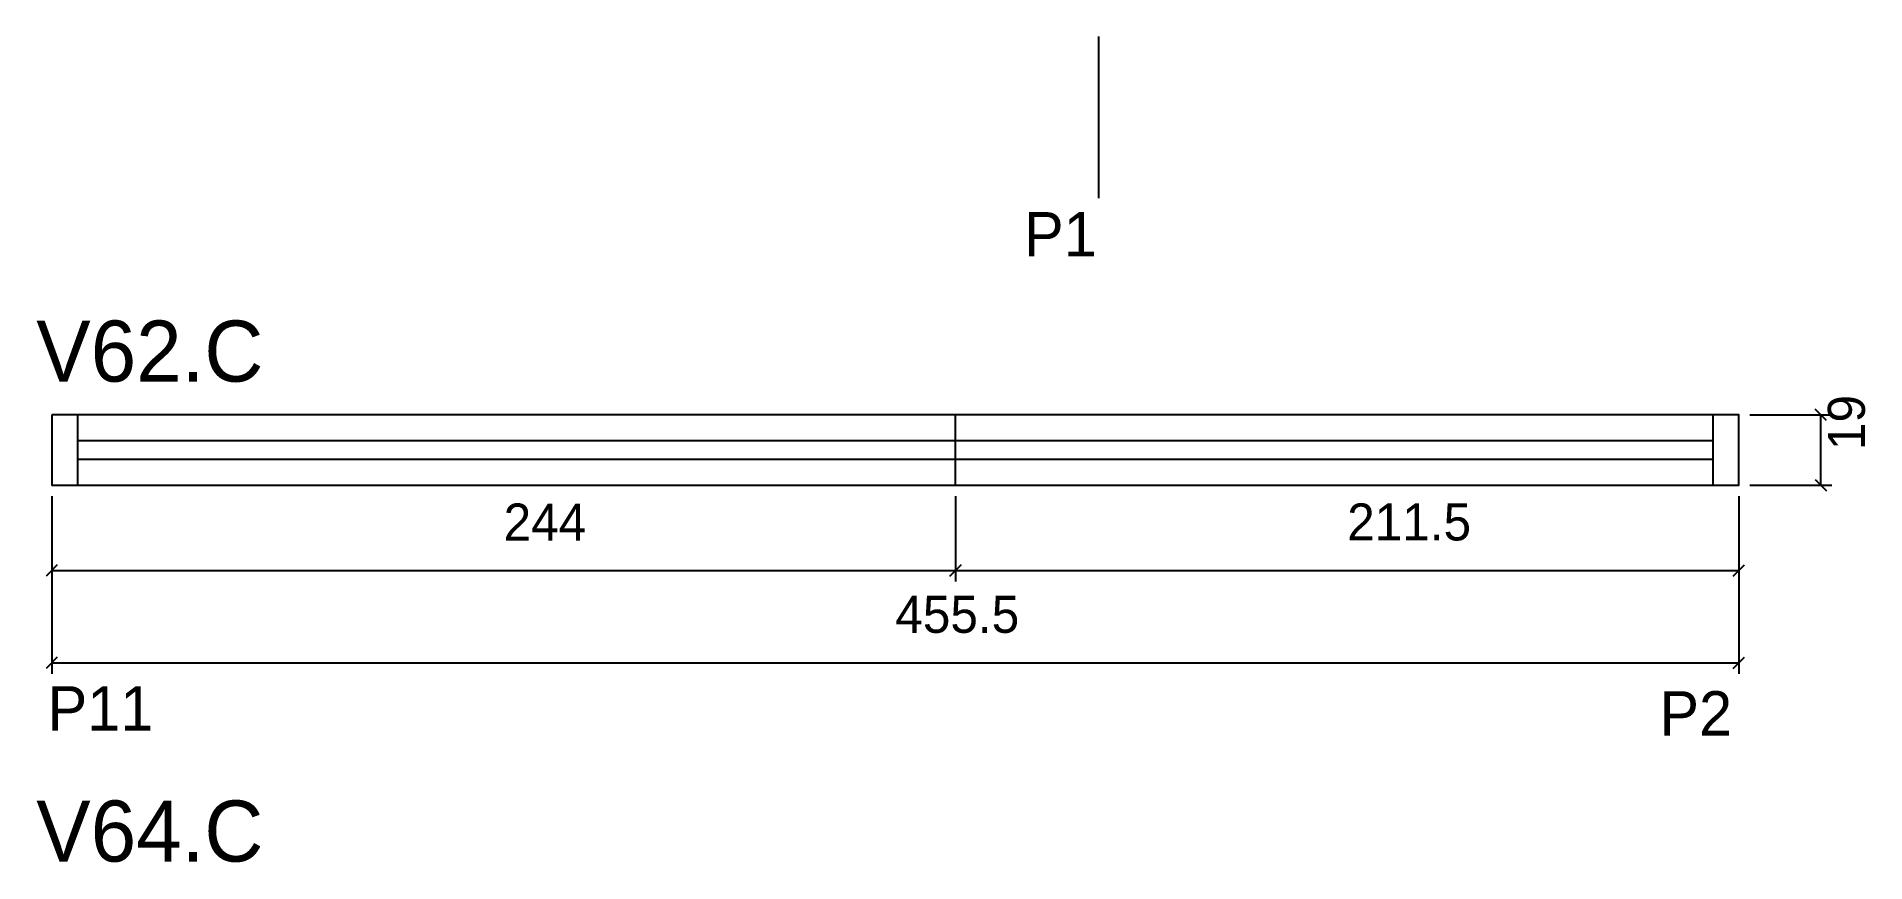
# Model space of a CAD drawing. Header units: metres. Extents: x 4619 to 5112, y -493 to -270.
import ezdxf

# ---------------------------------------------------------------- set-up
doc = ezdxf.new("R2010")
doc.units = ezdxf.units.M
for name, color, linetype in [('5', 7, 'Continuous'), ('COTA', 7, 'Continuous'), ('NOMENCLATURA', 7, 'Continuous'), ('Painéis', 7, 'Continuous'), ('SARR_2.2x7', 7, 'Continuous')]:
    doc.layers.add(name, color=color, linetype=linetype)

msp = doc.modelspace()

# ---------------------------------------------------------------- linework, layer by layer
at = {"layer": 'COTA', "color": 4, "lineweight": 25}
for p, q in [((4905.39, -270.25), (4905.39, -313.89)), ((5081.31, -372.45), (5103.43, -372.45)), ((5100.43, -391.45), (5100.43, -372.45)), ((4622.81, -394.45), (4622.81, -442.45)), ((5078.31, -394.45), (5078.31, -442.45)), ((5081.31, -391.45), (5103.43, -391.45)), ((4622.81, -439.45), (5078.31, -439.45))]:
    msp.add_line(p, q, dxfattribs=at)
at = {"layer": 'COTA', "color": 0, "lineweight": 25}
for p, q in [((5101.93, -373.95), (5098.93, -370.95)), ((5098.93, -389.95), (5101.93, -392.95)), ((4624.31, -437.95), (4621.31, -440.95)), ((5076.81, -440.95), (5079.81, -437.95))]:
    msp.add_line(p, q, dxfattribs=at)
at = {"layer": 'Painéis', "color": 200, "lineweight": 25}
msp.add_line((4866.81, -391.45), (4866.81, -372.45), dxfattribs=at)
at = {"layer": 'Painéis', "color": 4, "lineweight": 25}
for p, q in [((4622.81, -394.45), (4622.81, -417.49)), ((4866.81, -394.45), (4866.81, -417.49)), ((4866.81, -394.45), (4866.81, -417.49)), ((5078.31, -394.45), (5078.31, -417.49)), ((4622.81, -414.49), (4866.81, -414.49)), ((4866.81, -414.49), (5078.31, -414.49))]:
    msp.add_line(p, q, dxfattribs=at)
at = {"layer": 'Painéis', "color": 0, "lineweight": 25}
for p, q in [((4624.31, -412.99), (4621.31, -415.99)), ((4865.31, -415.99), (4868.31, -412.99)), ((4868.31, -412.99), (4865.31, -415.99)), ((5076.81, -415.99), (5079.81, -412.99))]:
    msp.add_line(p, q, dxfattribs=at)
at = {"layer": 'Painéis', "color": 200, "lineweight": 25}
msp.add_lwpolyline([(4622.81, -372.45), (4622.81, -391.45), (5078.31, -391.45), (5078.31, -372.45), (4622.81, -372.45)], dxfattribs=at)
at = {"layer": 'SARR_2.2x7', "color": 40, "lineweight": 25}
for p, q in [((4629.81, -372.45), (4629.81, -391.45)), ((5071.31, -372.45), (5071.31, -391.45)), ((4866.81, -379.45), (4629.81, -379.45)), ((5071.31, -379.45), (4866.81, -379.45)), ((4629.81, -384.45), (4866.81, -384.45)), ((4866.81, -384.45), (5071.31, -384.45))]:
    msp.add_line(p, q, dxfattribs=at)

# ---------------------------------------------------------------- texts
at = {"layer": '5', "color": 5, "lineweight": 25}
for s, p in [('P1', (4885.33, -329.66)), ('P11', (4621.7, -457.76)), ('P2', (5056.87, -459.1))]:
    msp.add_text(s, height=12, rotation=360, dxfattribs=at).set_placement(p)
at = {"layer": 'COTA', "color": 240, "lineweight": 25}
msp.add_text('19', height=10, rotation=90, dxfattribs=at).set_placement((5112.34, -381.95))
msp.add_text('455.5', height=10, dxfattribs=at).set_placement((4850.56, -431.34))
at = {"layer": 'NOMENCLATURA', "color": 7, "lineweight": 25}
for s, p in [('V62.C', (4618.62, -363.48)), ('V64.C', (4618.62, -493.14))]:
    msp.add_text(s, height=16.5, dxfattribs=at).set_placement(p)
at = {"layer": 'Painéis', "color": 240, "lineweight": 25}
for s, p in [('244', (4744.81, -406.41)), ('211.5', (4972.56, -406.38))]:
    msp.add_text(s, height=10, dxfattribs=at).set_placement(p)

doc.saveas('drawing.dxf')
